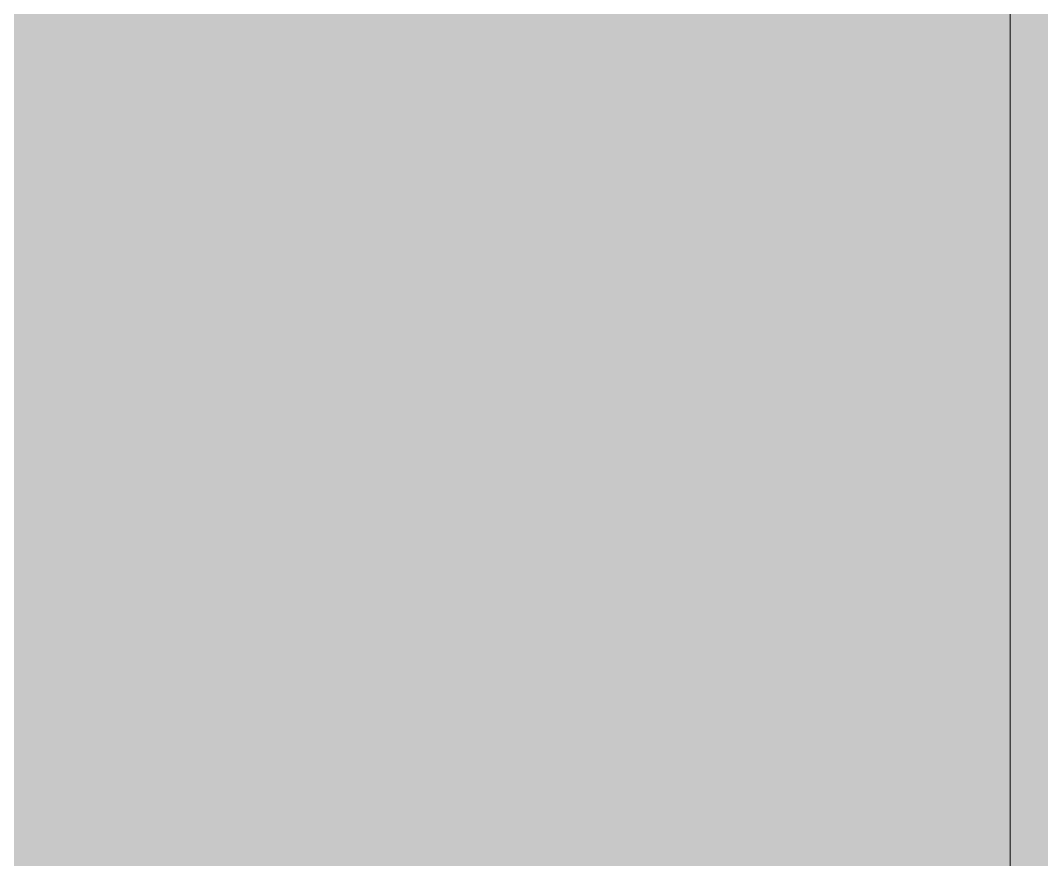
# Model space of a CAD drawing. Header units: millimetres. Extents: x -164500 to 426394, y -51911 to 102118.
# Drawn here: x 150431.399 to 150432.146, y 80058.175 to 80058.79 of the extents above; entities that cross this region are included whole.
import ezdxf

# ---------------------------------------------------------------- set-up
doc = ezdxf.new("R2010")
doc.units = ezdxf.units.MM
doc.layers.add('A-FLOR-1', color=7, linetype='Continuous', lineweight=9, true_color=0xeef6ff, transparency=0.5)
doc.layers.add('S-STRS', color=7, linetype='Continuous', lineweight=9)
doc.layers.add('S-STRS-MBND', color=7, linetype='Continuous', lineweight=9)

# ---------------------------------------------------------------- blocks, each defined once
blk = doc.blocks.new('2floor')
at = {"layer": 'A-FLOR-1'}
h = blk.add_hatch(color=256, dxfattribs=at)
h.paths.add_polyline_path([(222539.16249, 5170), (222702.12338, 5170), (222702.12338, 5520), (222402.12338, 5520), (222402.12338, 5170)])
h.paths.add_polyline_path([(150732.12337, 5237.88854), (150732.12337, 5520), (150432.12339, 5520), (150432.12339, 5237.88854)])
h.paths.add_polyline_path([(233472.12338, 10417.88855), (233522.12337, 10417.88855), (233522.12337, 17270.00001), (233507.12338, 17270.00001), (233507.12338, 17260.00001), (233487.12338, 17260.00001), (233487.12338, 17270.00001), (233480.12338, 17270.00001), (233480.12338, 17240.00001), (233472.12338, 17240.00001), (233472.12338, 10845.08266)])
h.paths.add_polyline_path([(243572.12339, 15830.00001), (246272.12339, 15830.00001), (246272.12339, 17530.00001), (243572.12339, 17530.00001), (243572.12339, 16632.50868)])
h.paths.add_polyline_path([(244697.12339, 15837.00001), (244094.12339, 15837.00001), (244094.12339, 15903.00001), (245277.12339, 15903.00001), (245277.12339, 15900.00001), (245897.12339, 15900.00001), (245897.12339, 15870.00001), (245317.12339, 15870.00001), (245317.12339, 15840.00001), (244697.12339, 15840.00001)])
h.paths.add_polyline_path([(244697.12339, 15840.00001), (244697.12339, 15870.00001), (245277.12339, 15870.00001), (245277.12339, 15900.00001), (244097.12339, 15900.00001), (244097.12339, 15840.00001), (244622.12339, 15840.00001)])
h.paths.add_polyline_path([(245007.87659, 15907.00001), (244094.12339, 15907.00001), (244094.12339, 15973.00001), (244697.12339, 15973.00001), (244697.12339, 15970.00001), (245317.12339, 15970.00001), (245317.12339, 15940.00001), (245897.12339, 15940.00001), (245897.12339, 15910.00001), (245277.12339, 15910.00001), (245277.12339, 15907.00001)])
h.paths.add_polyline_path([(245277.12339, 15910.00001), (245277.12339, 15940.00001), (244697.12339, 15940.00001), (244697.12339, 15970.00001), (244097.12339, 15970.00001), (244097.12339, 15910.00001), (245007.87659, 15910.00001)])
h.paths.add_polyline_path([(233480.12338, 17290.00001), (233522.12337, 17290.50001), (233521.22852, 18349.49988), (233507.12338, 18348.99988), (233507.12338, 18338.49988), (233487.12338, 18338.49988), (233487.12338, 18349.49988), (233480.12338, 18348.99988), (233480.12338, 18330.00001), (233472.12338, 18330.00001), (233472.12338, 17310.00001), (233480.12338, 17310.00001), (233480.12338, 17290.50001)])
h.paths.add_polyline_path([(233480.12338, 18369.49988), (233522.12337, 18370.00001), (233522.12337, 23579.99983), (233472.12338, 23579.99983), (233472.12338, 23290.49999), (233482.12338, 23290.49999), (233482.12338, 23270.49999), (233472.12338, 23270.49999), (233472.12338, 18400.00001), (233480.12338, 18400.00001), (233480.12338, 18370.00001)])
h = blk.add_hatch(color=256, dxfattribs=at)
h.paths.add_polyline_path([(148902.12337, 5237.88854), (150432.12339, 5237.88854), (150432.12339, 5520), (148902.12337, 5520)])
h.paths.add_polyline_path([(243652.12339, 19600.00001), (243952.12339, 19600.00001), (243952.12339, 21130.00001), (243652.12339, 21130.00001), (243652.12339, 20075.00001)])
at = {"layer": 'S-STRS'}
blk.add_line((150432.12339, 5237.88854), (150432.12339, 5520), dxfattribs=at)
at = {"layer": 'S-STRS-MBND'}
blk.add_line((150432.12339, 1620), (150432.12339, 5520), dxfattribs=at)

msp = doc.modelspace()

# ---------------------------------------------------------------- block references
msp.add_blockref('2floor', (0, 74539.35845))

doc.saveas('drawing.dxf')
